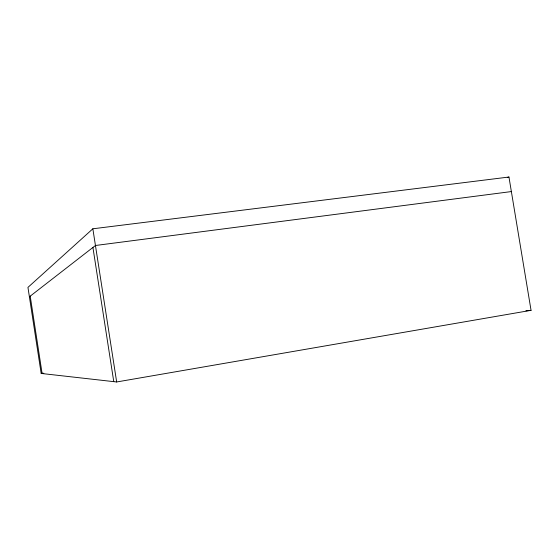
<?xml version="1.0" encoding="UTF-8"?>
<svg xmlns="http://www.w3.org/2000/svg" width="559" height="559" viewBox="0 0 559 559"><rect width="100%" height="100%" fill="white"/><g stroke="black" fill="none" stroke-linecap="round" stroke-linejoin="round"><path stroke-width="0.84" d="M92.85 228.792L27.95 287.389L41.17 373.447L116.663 381.972L531.05 310.336L508.956 177.028L92.85 228.792L116.663 381.972M29.396 296.787L95.449 245.492L511.366 191.569M507.299 177.573L508.956 177.028M41.17 373.447L42.896 373.16M43.826 373.265L42.107 373.552L30.214 296.151M525.879 310.797L531.05 310.336M92.92 247.455L113.77 381.643"/></g></svg>
